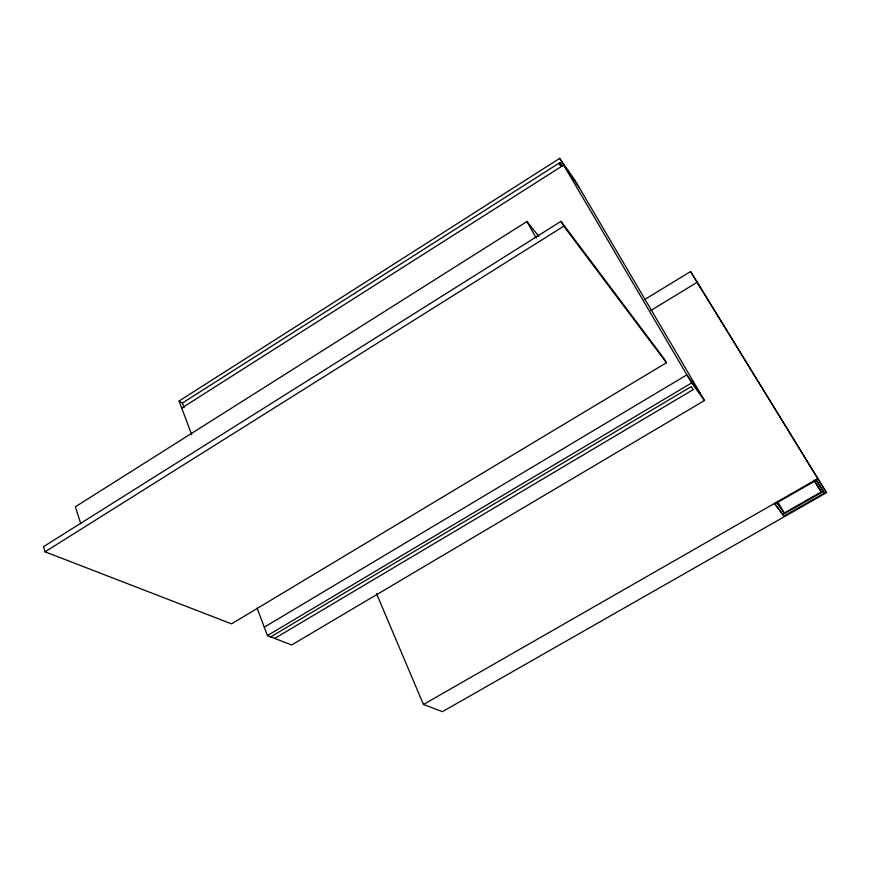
<?xml version="1.0" encoding="UTF-8"?>
<svg xmlns="http://www.w3.org/2000/svg" width="870" height="870" viewBox="0 0 870 870"><rect width="100%" height="100%" fill="white"/><g stroke="black" fill="none" stroke-linecap="round" stroke-linejoin="round"><path stroke-width="1.3" d="M191.737 434.685L179.068 401.037L559.714 158.351L575.081 180.503L704.504 400.494L291.635 644.996L267.427 635.589L257.107 608.195M179.068 401.037L182.406 403.049L559.834 162.636L562.368 166.279M560.813 164.31L559.823 164.941L558.844 163.266L559.519 164.234L560.508 163.603L561.487 165.278L560.497 165.909M181.721 408.084L563.662 165.061L578.963 187.104M538.791 236.368L526.97 221.524L75.364 506.797L80.758 523.566M561.009 221.328L43.5 546.697L45.055 551.808L231.54 623.855L666.431 362.736L664.006 358.57L561.009 221.328L563.771 226.156L666.431 362.736M45.055 551.808L563.771 226.156M644.181 299.856L690.552 271.538L691.03 272.31M650.727 310.557L697.142 282.304L708.408 300.52M264.262 627.194L686.865 374.861L699.871 392.609M267.427 635.589L691.606 382.93L704.504 400.494M270.733 636.873L691.15 386.661L693.292 389.542L274.713 638.417M423.451 704.482L817.789 478.609L826.5 492.648L442.46 711.649L423.451 704.482L376.482 593.547M776.769 502.838L784.305 513.006L821.269 491.92L814.885 481.512M774.583 503.317L782.946 514.529L823.379 491.452L824.39 493.105L783.924 516.182L774.822 503.991L816.332 480.218L824.39 493.105M813.841 480.142L821.269 491.92M815.973 479.609L823.379 491.452M691.215 272.604L701.187 288.764M706.908 298.062L826.5 492.648M817.789 478.609L690.595 271.614M777.378 501.327L784.305 513.006M782.946 514.529L783.924 516.182M559.714 158.351L691.606 382.93M559.834 162.636L561.987 166.322M526.97 221.524L536.159 238.021M182.406 403.049L184.168 407.726"/></g></svg>
